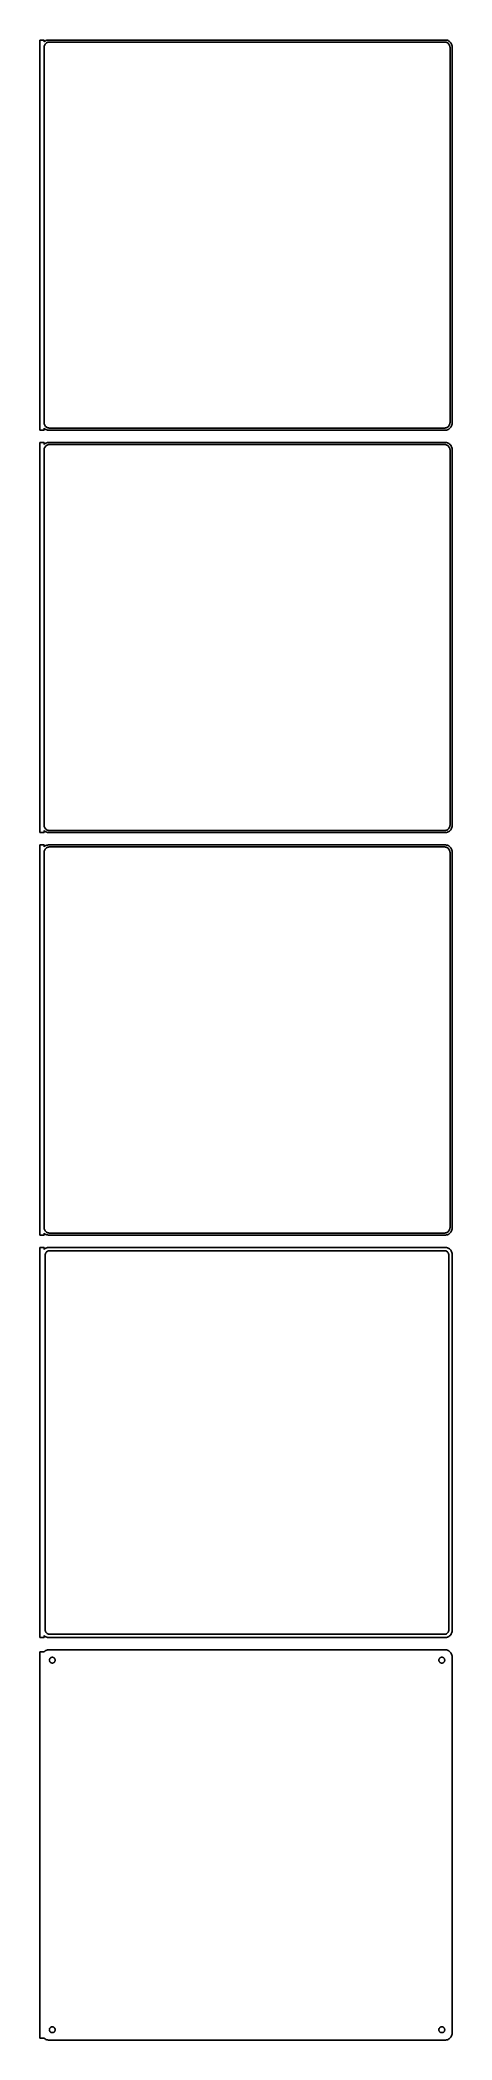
# Model space of a CAD drawing. Header units: metres. Extents: x -152 to 150, y 1328 to 2788.
import ezdxf

# ---------------------------------------------------------------- set-up
doc = ezdxf.new("R2010")
doc.units = ezdxf.units.M

msp = doc.modelspace()

# ---------------------------------------------------------------- linework, layer by layer
for p, q in [((-148.5, 2788.49), (-151.5, 2788.49)), ((-151.5, 2788.49), (-151.5, 2503.51)), ((-148.5, 2787.06), (-148.5, 2788.49)), ((-148.187, 2787.35), (-148.5, 2787.06)), ((-148.5, 2783), (-148.468, 2783.5)), ((-148.5, 2509), (-148.5, 2783)), ((-148.468, 2783.5), (-148.374, 2783.99)), ((-148.374, 2783.99), (-148.219, 2784.47)), ((-148.219, 2784.47), (-148.005, 2784.93)), ((-147.679, 2787.72), (-148.187, 2787.35)), ((-148.005, 2784.93), (-147.736, 2785.35)), ((-147.736, 2785.35), (-147.416, 2785.74)), ((-147.129, 2788.02), (-147.679, 2787.72)), ((-147.416, 2785.74), (-147.05, 2786.08)), ((-146.545, 2788.26), (-147.129, 2788.02)), ((-147.05, 2786.08), (-146.643, 2786.38)), ((-146.643, 2786.38), (-146.203, 2786.62)), ((-145.937, 2788.41), (-146.545, 2788.26)), ((-146.203, 2786.62), (-145.736, 2786.8)), ((-145.314, 2788.49), (-145.937, 2788.41)), ((-145.736, 2786.8), (-145.25, 2786.93)), ((145.314, 2788.49), (-145.314, 2788.49)), ((-145.25, 2786.93), (-144.751, 2786.99)), ((-144.751, 2786.99), (144.751, 2786.99)), ((144.751, 2786.99), (145.25, 2786.93)), ((145.25, 2786.93), (145.736, 2786.8)), ((145.937, 2788.41), (145.314, 2788.49)), ((145.736, 2786.8), (146.203, 2786.62)), ((146.545, 2788.26), (145.937, 2788.41)), ((146.203, 2786.62), (146.643, 2786.38)), ((147.129, 2788.02), (146.545, 2788.26)), ((146.643, 2786.38), (147.05, 2786.08)), ((147.05, 2786.08), (147.416, 2785.74)), ((147.679, 2787.72), (147.129, 2788.02)), ((147.416, 2785.74), (147.736, 2785.35)), ((148.187, 2787.35), (147.679, 2787.72)), ((147.736, 2785.35), (148.005, 2784.93)), ((148.005, 2784.93), (148.219, 2784.47)), ((148.645, 2786.92), (148.187, 2787.35)), ((148.219, 2784.47), (148.374, 2783.99)), ((148.374, 2783.99), (148.468, 2783.5)), ((148.468, 2783.5), (148.5, 2783)), ((148.5, 2783), (148.5, 2509)), ((149.045, 2786.44), (148.645, 2786.92)), ((149.382, 2785.91), (149.045, 2786.44)), ((149.649, 2785.34), (149.382, 2785.91)), ((149.843, 2784.74), (149.649, 2785.34)), ((149.961, 2784.13), (149.843, 2784.74)), ((150, 2783.5), (149.961, 2784.13)), ((150, 2508.5), (150, 2783.5)), ((-151.5, 2503.51), (-148.5, 2503.51)), ((-148.468, 2508.5), (-148.5, 2509)), ((-148.5, 2504.94), (-148.187, 2504.65)), ((-148.5, 2503.51), (-148.5, 2504.94)), ((-148.374, 2508.01), (-148.468, 2508.5)), ((-148.219, 2507.53), (-148.374, 2508.01)), ((-148.005, 2507.07), (-148.219, 2507.53)), ((-148.187, 2504.65), (-147.679, 2504.28)), ((-147.736, 2506.65), (-148.005, 2507.07)), ((-147.416, 2506.26), (-147.736, 2506.65)), ((-147.679, 2504.28), (-147.129, 2503.98)), ((-147.05, 2505.92), (-147.416, 2506.26)), ((-147.129, 2503.98), (-146.545, 2503.74)), ((-146.643, 2505.62), (-147.05, 2505.92)), ((-146.203, 2505.38), (-146.643, 2505.62)), ((-146.545, 2503.74), (-145.937, 2503.59)), ((-145.736, 2505.2), (-146.203, 2505.38)), ((-145.937, 2503.59), (-145.314, 2503.51)), ((-145.25, 2505.07), (-145.736, 2505.2)), ((-145.314, 2503.51), (145.314, 2503.51)), ((-144.751, 2505.01), (-145.25, 2505.07)), ((144.751, 2505.01), (-144.751, 2505.01)), ((145.25, 2505.07), (144.751, 2505.01)), ((145.736, 2505.2), (145.25, 2505.07)), ((145.314, 2503.51), (145.937, 2503.59)), ((146.203, 2505.38), (145.736, 2505.2)), ((145.937, 2503.59), (146.545, 2503.74)), ((146.643, 2505.62), (146.203, 2505.38)), ((146.545, 2503.74), (147.129, 2503.98)), ((147.05, 2505.92), (146.643, 2505.62)), ((147.416, 2506.26), (147.05, 2505.92)), ((147.129, 2503.98), (147.679, 2504.28)), ((147.736, 2506.65), (147.416, 2506.26)), ((147.679, 2504.28), (148.187, 2504.65)), ((148.005, 2507.07), (147.736, 2506.65)), ((148.219, 2507.53), (148.005, 2507.07)), ((148.187, 2504.65), (148.645, 2505.08)), ((148.374, 2508.01), (148.219, 2507.53)), ((148.468, 2508.5), (148.374, 2508.01)), ((148.5, 2509), (148.468, 2508.5)), ((148.645, 2505.08), (149.045, 2505.56)), ((149.045, 2505.56), (149.382, 2506.09)), ((149.382, 2506.09), (149.649, 2506.66)), ((149.649, 2506.66), (149.843, 2507.26)), ((149.843, 2507.26), (149.961, 2507.87)), ((149.961, 2507.87), (150, 2508.5)), ((-148.5, 2494.49), (-151.5, 2494.49)), ((-151.5, 2494.49), (-151.5, 2209.51)), ((-148.5, 2493.06), (-148.5, 2494.49)), ((-148.187, 2493.35), (-148.5, 2493.06)), ((-148.5, 2489), (-148.468, 2489.5)), ((-148.5, 2215), (-148.5, 2489)), ((-148.468, 2489.5), (-148.374, 2489.99)), ((-148.374, 2489.99), (-148.219, 2490.47)), ((-148.219, 2490.47), (-148.005, 2490.93)), ((-147.679, 2493.72), (-148.187, 2493.35)), ((-148.005, 2490.93), (-147.736, 2491.35)), ((-147.736, 2491.35), (-147.416, 2491.74)), ((-147.129, 2494.02), (-147.679, 2493.72)), ((-147.416, 2491.74), (-147.05, 2492.08)), ((-146.545, 2494.26), (-147.129, 2494.02)), ((-147.05, 2492.08), (-146.643, 2492.38)), ((-146.643, 2492.38), (-146.203, 2492.62)), ((-145.937, 2494.41), (-146.545, 2494.26)), ((-146.203, 2492.62), (-145.736, 2492.8)), ((-145.314, 2494.49), (-145.937, 2494.41)), ((-145.736, 2492.8), (-145.25, 2492.93)), ((145.314, 2494.49), (-145.314, 2494.49)), ((-145.25, 2492.93), (-144.751, 2492.99)), ((-144.751, 2492.99), (144.751, 2492.99)), ((144.751, 2492.99), (145.25, 2492.93)), ((145.25, 2492.93), (145.736, 2492.8)), ((145.937, 2494.41), (145.314, 2494.49)), ((145.736, 2492.8), (146.203, 2492.62)), ((146.545, 2494.26), (145.937, 2494.41)), ((146.203, 2492.62), (146.643, 2492.38)), ((147.129, 2494.02), (146.545, 2494.26)), ((146.643, 2492.38), (147.05, 2492.08)), ((147.05, 2492.08), (147.416, 2491.74)), ((147.679, 2493.72), (147.129, 2494.02)), ((147.416, 2491.74), (147.736, 2491.35)), ((148.187, 2493.35), (147.679, 2493.72)), ((147.736, 2491.35), (148.005, 2490.93)), ((148.005, 2490.93), (148.219, 2490.47)), ((148.645, 2492.92), (148.187, 2493.35)), ((148.219, 2490.47), (148.374, 2489.99)), ((148.374, 2489.99), (148.468, 2489.5)), ((148.468, 2489.5), (148.5, 2489)), ((148.5, 2489), (148.5, 2215)), ((149.045, 2492.44), (148.645, 2492.92)), ((149.382, 2491.91), (149.045, 2492.44)), ((149.649, 2491.34), (149.382, 2491.91)), ((149.843, 2490.74), (149.649, 2491.34)), ((149.961, 2490.13), (149.843, 2490.74)), ((150, 2489.5), (149.961, 2490.13)), ((150, 2214.5), (150, 2489.5)), ((-151.5, 2209.51), (-148.5, 2209.51)), ((-148.468, 2214.5), (-148.5, 2215)), ((-148.5, 2210.94), (-148.187, 2210.65)), ((-148.5, 2209.51), (-148.5, 2210.94)), ((-148.374, 2214.01), (-148.468, 2214.5)), ((-148.219, 2213.53), (-148.374, 2214.01)), ((-148.005, 2213.07), (-148.219, 2213.53)), ((-148.187, 2210.65), (-147.679, 2210.28)), ((-147.736, 2212.65), (-148.005, 2213.07)), ((-147.416, 2212.26), (-147.736, 2212.65)), ((-147.679, 2210.28), (-147.129, 2209.98)), ((-147.05, 2211.92), (-147.416, 2212.26)), ((-147.129, 2209.98), (-146.545, 2209.74)), ((-146.643, 2211.62), (-147.05, 2211.92)), ((-146.203, 2211.38), (-146.643, 2211.62)), ((-146.545, 2209.74), (-145.937, 2209.59)), ((-145.736, 2211.2), (-146.203, 2211.38)), ((-145.937, 2209.59), (-145.314, 2209.51)), ((-145.25, 2211.07), (-145.736, 2211.2)), ((-145.314, 2209.51), (145.314, 2209.51)), ((-144.751, 2211.01), (-145.25, 2211.07)), ((144.751, 2211.01), (-144.751, 2211.01)), ((145.25, 2211.07), (144.751, 2211.01)), ((145.736, 2211.2), (145.25, 2211.07)), ((145.314, 2209.51), (145.937, 2209.59)), ((146.203, 2211.38), (145.736, 2211.2)), ((145.937, 2209.59), (146.545, 2209.74)), ((146.643, 2211.62), (146.203, 2211.38)), ((146.545, 2209.74), (147.129, 2209.98)), ((147.05, 2211.92), (146.643, 2211.62)), ((147.416, 2212.26), (147.05, 2211.92)), ((147.129, 2209.98), (147.679, 2210.28)), ((147.736, 2212.65), (147.416, 2212.26)), ((147.679, 2210.28), (148.187, 2210.65)), ((148.005, 2213.07), (147.736, 2212.65)), ((148.219, 2213.53), (148.005, 2213.07)), ((148.187, 2210.65), (148.645, 2211.08)), ((148.374, 2214.01), (148.219, 2213.53)), ((148.468, 2214.5), (148.374, 2214.01)), ((148.5, 2215), (148.468, 2214.5)), ((148.645, 2211.08), (149.045, 2211.56)), ((149.045, 2211.56), (149.382, 2212.09)), ((149.382, 2212.09), (149.649, 2212.66)), ((149.649, 2212.66), (149.843, 2213.26)), ((149.843, 2213.26), (149.961, 2213.87)), ((149.961, 2213.87), (150, 2214.5)), ((-148.5, 2200.49), (-151.5, 2200.49)), ((-151.5, 2200.49), (-151.5, 1915.51)), ((-148.5, 2199.06), (-148.5, 2200.49)), ((-148.187, 2199.35), (-148.5, 2199.06)), ((-148.5, 2195), (-148.468, 2195.5)), ((-148.5, 1921), (-148.5, 2195)), ((-148.468, 2195.5), (-148.374, 2195.99)), ((-148.374, 2195.99), (-148.219, 2196.47)), ((-148.219, 2196.47), (-148.005, 2196.93)), ((-147.679, 2199.72), (-148.187, 2199.35)), ((-148.005, 2196.93), (-147.736, 2197.35)), ((-147.736, 2197.35), (-147.416, 2197.74)), ((-147.129, 2200.02), (-147.679, 2199.72)), ((-147.416, 2197.74), (-147.05, 2198.08)), ((-146.545, 2200.26), (-147.129, 2200.02)), ((-147.05, 2198.08), (-146.643, 2198.38)), ((-146.643, 2198.38), (-146.203, 2198.62)), ((-145.937, 2200.41), (-146.545, 2200.26)), ((-146.203, 2198.62), (-145.736, 2198.8)), ((-145.314, 2200.49), (-145.937, 2200.41)), ((-145.736, 2198.8), (-145.25, 2198.93)), ((145.314, 2200.49), (-145.314, 2200.49)), ((-145.25, 2198.93), (-144.751, 2198.99)), ((-144.751, 2198.99), (144.751, 2198.99)), ((144.751, 2198.99), (145.25, 2198.93)), ((145.25, 2198.93), (145.736, 2198.8)), ((145.937, 2200.41), (145.314, 2200.49)), ((145.736, 2198.8), (146.203, 2198.62)), ((146.545, 2200.26), (145.937, 2200.41)), ((146.203, 2198.62), (146.643, 2198.38)), ((147.129, 2200.02), (146.545, 2200.26)), ((146.643, 2198.38), (147.05, 2198.08)), ((147.05, 2198.08), (147.416, 2197.74)), ((147.679, 2199.72), (147.129, 2200.02)), ((147.416, 2197.74), (147.736, 2197.35)), ((148.187, 2199.35), (147.679, 2199.72)), ((147.736, 2197.35), (148.005, 2196.93)), ((148.005, 2196.93), (148.219, 2196.47)), ((148.645, 2198.92), (148.187, 2199.35)), ((148.219, 2196.47), (148.374, 2195.99)), ((148.374, 2195.99), (148.468, 2195.5)), ((148.468, 2195.5), (148.5, 2195)), ((148.5, 2195), (148.5, 1921)), ((149.045, 2198.44), (148.645, 2198.92)), ((149.382, 2197.91), (149.045, 2198.44)), ((149.649, 2197.34), (149.382, 2197.91)), ((149.843, 2196.74), (149.649, 2197.34)), ((149.961, 2196.13), (149.843, 2196.74)), ((150, 2195.5), (149.961, 2196.13)), ((150, 1920.5), (150, 2195.5)), ((-151.5, 1915.51), (-148.5, 1915.51)), ((-148.468, 1920.5), (-148.5, 1921)), ((-148.5, 1916.94), (-148.187, 1916.65)), ((-148.5, 1915.51), (-148.5, 1916.94)), ((-148.374, 1920.01), (-148.468, 1920.5)), ((-148.219, 1919.53), (-148.374, 1920.01)), ((-148.005, 1919.07), (-148.219, 1919.53)), ((-148.187, 1916.65), (-147.679, 1916.28)), ((-147.736, 1918.65), (-148.005, 1919.07)), ((-147.416, 1918.26), (-147.736, 1918.65)), ((-147.679, 1916.28), (-147.129, 1915.98)), ((-147.05, 1917.92), (-147.416, 1918.26)), ((-147.129, 1915.98), (-146.545, 1915.74)), ((-146.643, 1917.62), (-147.05, 1917.92)), ((-146.203, 1917.38), (-146.643, 1917.62)), ((-146.545, 1915.74), (-145.937, 1915.59)), ((-145.736, 1917.2), (-146.203, 1917.38)), ((-145.937, 1915.59), (-145.314, 1915.51)), ((-145.25, 1917.07), (-145.736, 1917.2)), ((-145.314, 1915.51), (145.314, 1915.51)), ((-144.751, 1917.01), (-145.25, 1917.07)), ((144.751, 1917.01), (-144.751, 1917.01)), ((145.25, 1917.07), (144.751, 1917.01)), ((145.736, 1917.2), (145.25, 1917.07)), ((145.314, 1915.51), (145.937, 1915.59)), ((146.203, 1917.38), (145.736, 1917.2)), ((145.937, 1915.59), (146.545, 1915.74)), ((146.643, 1917.62), (146.203, 1917.38)), ((146.545, 1915.74), (147.129, 1915.98)), ((147.05, 1917.92), (146.643, 1917.62)), ((147.416, 1918.26), (147.05, 1917.92)), ((147.129, 1915.98), (147.679, 1916.28)), ((147.736, 1918.65), (147.416, 1918.26)), ((147.679, 1916.28), (148.187, 1916.65)), ((148.005, 1919.07), (147.736, 1918.65)), ((148.219, 1919.53), (148.005, 1919.07)), ((148.187, 1916.65), (148.645, 1917.08)), ((148.374, 1920.01), (148.219, 1919.53)), ((148.468, 1920.5), (148.374, 1920.01)), ((148.5, 1921), (148.468, 1920.5)), ((148.645, 1917.08), (149.045, 1917.56)), ((149.045, 1917.56), (149.382, 1918.09)), ((149.382, 1918.09), (149.649, 1918.66)), ((149.649, 1918.66), (149.843, 1919.26)), ((149.843, 1919.26), (149.961, 1919.87)), ((149.961, 1919.87), (150, 1920.5)), ((-148.5, 1906.48), (-151.5, 1906.48)), ((-151.5, 1906.48), (-151.5, 1621.52)), ((-148.5, 1905.06), (-148.5, 1906.48)), ((-148.187, 1905.35), (-148.5, 1905.06)), ((-147.679, 1905.72), (-148.187, 1905.35)), ((-147.129, 1906.02), (-147.679, 1905.72)), ((-147.613, 1901), (-147.588, 1901.39)), ((-147.613, 1627), (-147.613, 1901)), ((-147.588, 1901.39), (-147.515, 1901.77)), ((-147.515, 1901.77), (-147.394, 1902.15)), ((-147.394, 1902.15), (-147.228, 1902.5)), ((-147.228, 1902.5), (-147.018, 1902.83)), ((-146.545, 1906.26), (-147.129, 1906.02)), ((-147.018, 1902.83), (-146.769, 1903.13)), ((-146.769, 1903.13), (-146.484, 1903.4)), ((-145.937, 1906.41), (-146.545, 1906.26)), ((-146.484, 1903.4), (-146.168, 1903.63)), ((-146.168, 1903.63), (-145.825, 1903.82)), ((-145.314, 1906.49), (-145.937, 1906.41)), ((-145.825, 1903.82), (-145.462, 1903.96)), ((-145.462, 1903.96), (-145.083, 1904.06)), ((145.314, 1906.49), (-145.314, 1906.49)), ((-145.083, 1904.06), (-144.695, 1904.11)), ((-144.695, 1904.11), (144.695, 1904.11)), ((144.695, 1904.11), (145.083, 1904.06)), ((145.083, 1904.06), (145.462, 1903.96)), ((145.937, 1906.41), (145.314, 1906.49)), ((145.462, 1903.96), (145.825, 1903.82)), ((145.825, 1903.82), (146.168, 1903.63)), ((146.545, 1906.26), (145.937, 1906.41)), ((146.168, 1903.63), (146.484, 1903.4)), ((146.484, 1903.4), (146.769, 1903.13)), ((147.129, 1906.02), (146.545, 1906.26)), ((146.769, 1903.13), (147.018, 1902.83)), ((147.018, 1902.83), (147.228, 1902.5)), ((147.679, 1905.72), (147.129, 1906.02)), ((147.228, 1902.5), (147.394, 1902.15)), ((147.394, 1902.15), (147.515, 1901.77)), ((147.515, 1901.77), (147.588, 1901.39)), ((147.588, 1901.39), (147.613, 1901)), ((147.613, 1901), (147.613, 1627)), ((148.187, 1905.35), (147.679, 1905.72)), ((148.645, 1904.92), (148.187, 1905.35)), ((149.045, 1904.44), (148.645, 1904.92)), ((149.382, 1903.91), (149.045, 1904.44)), ((149.649, 1903.34), (149.382, 1903.91)), ((149.843, 1902.74), (149.649, 1903.34)), ((149.961, 1902.13), (149.843, 1902.74)), ((150, 1901.5), (149.961, 1902.13)), ((150, 1626.5), (150, 1901.5)), ((-148.5, 1621.52), (-148.5, 1622.94)), ((-148.5, 1622.94), (-148.187, 1622.65)), ((-148.187, 1622.65), (-147.679, 1622.28)), ((-147.679, 1622.28), (-147.129, 1621.98)), ((-147.588, 1626.61), (-147.613, 1627)), ((-147.515, 1626.23), (-147.588, 1626.61)), ((-147.394, 1625.85), (-147.515, 1626.23)), ((-147.228, 1625.5), (-147.394, 1625.85)), ((-147.018, 1625.17), (-147.228, 1625.5)), ((-147.129, 1621.98), (-146.545, 1621.74)), ((-146.769, 1624.87), (-147.018, 1625.17)), ((-146.484, 1624.6), (-146.769, 1624.87)), ((-146.545, 1621.74), (-145.937, 1621.59)), ((-146.168, 1624.37), (-146.484, 1624.6)), ((-145.825, 1624.18), (-146.168, 1624.37)), ((-145.462, 1624.04), (-145.825, 1624.18)), ((-145.083, 1623.94), (-145.462, 1624.04)), ((-144.695, 1623.89), (-145.083, 1623.94)), ((144.695, 1623.89), (-144.695, 1623.89)), ((145.083, 1623.94), (144.695, 1623.89)), ((145.462, 1624.04), (145.083, 1623.94)), ((145.825, 1624.18), (145.462, 1624.04)), ((146.168, 1624.37), (145.825, 1624.18)), ((145.937, 1621.59), (146.545, 1621.74)), ((146.484, 1624.6), (146.168, 1624.37)), ((146.769, 1624.87), (146.484, 1624.6)), ((146.545, 1621.74), (147.129, 1621.98)), ((147.018, 1625.17), (146.769, 1624.87)), ((147.228, 1625.5), (147.018, 1625.17)), ((147.129, 1621.98), (147.679, 1622.28)), ((147.394, 1625.85), (147.228, 1625.5)), ((147.515, 1626.23), (147.394, 1625.85)), ((147.588, 1626.61), (147.515, 1626.23)), ((147.613, 1627), (147.588, 1626.61)), ((147.679, 1622.28), (148.187, 1622.65)), ((148.187, 1622.65), (148.645, 1623.08)), ((148.645, 1623.08), (149.045, 1623.56)), ((149.045, 1623.56), (149.382, 1624.09)), ((149.382, 1624.09), (149.649, 1624.66)), ((149.649, 1624.66), (149.843, 1625.26)), ((149.843, 1625.26), (149.961, 1625.87)), ((149.961, 1625.87), (150, 1626.5)), ((-151.5, 1621.52), (-148.5, 1621.52)), ((-148.5, 1611.15), (-151.5, 1611.15)), ((-151.5, 1611.15), (-151.5, 1328.85)), ((-148.187, 1611.35), (-148.5, 1611.06)), ((-148.5, 1611.06), (-148.5, 1611.15)), ((-147.679, 1611.72), (-148.187, 1611.35)), ((-147.129, 1612.02), (-147.679, 1611.72)), ((-146.545, 1612.26), (-147.129, 1612.02)), ((-145.937, 1612.41), (-146.545, 1612.26)), ((-145.937, 1621.59), (-145.314, 1621.51)), ((-145.314, 1612.49), (-145.937, 1612.41)), ((-145.314, 1621.51), (145.314, 1621.51)), ((145.314, 1612.49), (-145.314, 1612.49)), ((-143.16, 1607.03), (-142.9, 1607.1)), ((-142.9, 1607.1), (-142.634, 1607.13)), ((-142.634, 1607.13), (-142.366, 1607.13)), ((-142.366, 1607.13), (-142.1, 1607.1)), ((-142.1, 1607.1), (-141.84, 1607.03)), ((141.84, 1607.03), (142.1, 1607.1)), ((142.1, 1607.1), (142.366, 1607.13)), ((142.366, 1607.13), (142.634, 1607.13)), ((142.634, 1607.13), (142.9, 1607.1)), ((142.9, 1607.1), (143.16, 1607.03)), ((145.314, 1621.51), (145.937, 1621.59)), ((145.937, 1612.41), (145.314, 1612.49)), ((146.545, 1612.26), (145.937, 1612.41)), ((147.129, 1612.02), (146.545, 1612.26)), ((147.679, 1611.72), (147.129, 1612.02)), ((148.187, 1611.35), (147.679, 1611.72)), ((148.645, 1610.92), (148.187, 1611.35)), ((149.045, 1610.44), (148.645, 1610.92)), ((149.382, 1609.91), (149.045, 1610.44)), ((149.649, 1609.34), (149.382, 1609.91)), ((149.843, 1608.74), (149.649, 1609.34)), ((149.961, 1608.13), (149.843, 1608.74)), ((150, 1607.5), (149.961, 1608.13)), ((150, 1332.5), (150, 1607.5)), ((-144.635, 1605), (-144.618, 1605.27)), ((-144.618, 1604.73), (-144.635, 1605)), ((-144.618, 1605.27), (-144.568, 1605.53)), ((-144.568, 1604.47), (-144.618, 1604.73)), ((-144.568, 1605.53), (-144.485, 1605.79)), ((-144.485, 1604.21), (-144.568, 1604.47)), ((-144.485, 1605.79), (-144.371, 1606.03)), ((-144.371, 1603.97), (-144.485, 1604.21)), ((-144.371, 1606.03), (-144.227, 1606.26)), ((-144.227, 1603.74), (-144.371, 1603.97)), ((-144.227, 1606.26), (-144.057, 1606.46)), ((-144.057, 1603.54), (-144.227, 1603.74)), ((-144.057, 1606.46), (-143.861, 1606.65)), ((-143.861, 1603.35), (-144.057, 1603.54)), ((-143.861, 1606.65), (-143.644, 1606.8)), ((-143.644, 1603.2), (-143.861, 1603.35)), ((-143.644, 1606.8), (-143.409, 1606.93)), ((-143.409, 1603.07), (-143.644, 1603.2)), ((-143.409, 1606.93), (-143.16, 1607.03)), ((-143.16, 1602.97), (-143.409, 1603.07)), ((-142.9, 1602.9), (-143.16, 1602.97)), ((-142.634, 1602.87), (-142.9, 1602.9)), ((-142.366, 1602.87), (-142.634, 1602.87)), ((-142.1, 1602.9), (-142.366, 1602.87)), ((-141.84, 1602.97), (-142.1, 1602.9)), ((-141.84, 1607.03), (-141.591, 1606.93)), ((-141.591, 1603.07), (-141.84, 1602.97)), ((-141.591, 1606.93), (-141.356, 1606.8)), ((-141.356, 1603.2), (-141.591, 1603.07)), ((-141.356, 1606.8), (-141.139, 1606.65)), ((-141.139, 1603.35), (-141.356, 1603.2)), ((-141.139, 1606.65), (-140.943, 1606.46)), ((-140.943, 1603.54), (-141.139, 1603.35)), ((-140.943, 1606.46), (-140.773, 1606.26)), ((-140.773, 1603.74), (-140.943, 1603.54)), ((-140.773, 1606.26), (-140.629, 1606.03)), ((-140.629, 1603.97), (-140.773, 1603.74)), ((-140.629, 1606.03), (-140.515, 1605.79)), ((-140.515, 1604.21), (-140.629, 1603.97)), ((-140.515, 1605.79), (-140.432, 1605.53)), ((-140.432, 1604.47), (-140.515, 1604.21)), ((-140.432, 1605.53), (-140.382, 1605.27)), ((-140.382, 1604.73), (-140.432, 1604.47)), ((-140.382, 1605.27), (-140.365, 1605)), ((-140.365, 1605), (-140.382, 1604.73)), ((140.365, 1605), (140.382, 1605.27)), ((140.382, 1604.73), (140.365, 1605)), ((140.382, 1605.27), (140.432, 1605.53)), ((140.432, 1604.47), (140.382, 1604.73)), ((140.432, 1605.53), (140.515, 1605.79)), ((140.515, 1604.21), (140.432, 1604.47)), ((140.515, 1605.79), (140.629, 1606.03)), ((140.629, 1603.97), (140.515, 1604.21)), ((140.629, 1606.03), (140.773, 1606.26)), ((140.773, 1603.74), (140.629, 1603.97)), ((140.773, 1606.26), (140.943, 1606.46)), ((140.943, 1603.54), (140.773, 1603.74)), ((140.943, 1606.46), (141.139, 1606.65)), ((141.139, 1603.35), (140.943, 1603.54)), ((141.139, 1606.65), (141.356, 1606.8)), ((141.356, 1603.2), (141.139, 1603.35)), ((141.356, 1606.8), (141.591, 1606.93)), ((141.591, 1603.07), (141.356, 1603.2)), ((141.591, 1606.93), (141.84, 1607.03)), ((141.84, 1602.97), (141.591, 1603.07)), ((142.1, 1602.9), (141.84, 1602.97)), ((142.366, 1602.87), (142.1, 1602.9)), ((142.634, 1602.87), (142.366, 1602.87)), ((142.9, 1602.9), (142.634, 1602.87)), ((143.16, 1602.97), (142.9, 1602.9)), ((143.16, 1607.03), (143.409, 1606.93)), ((143.409, 1603.07), (143.16, 1602.97)), ((143.409, 1606.93), (143.644, 1606.8)), ((143.644, 1603.2), (143.409, 1603.07)), ((143.644, 1606.8), (143.861, 1606.65)), ((143.861, 1603.35), (143.644, 1603.2)), ((143.861, 1606.65), (144.057, 1606.46)), ((144.057, 1603.54), (143.861, 1603.35)), ((144.057, 1606.46), (144.227, 1606.26)), ((144.227, 1603.74), (144.057, 1603.54)), ((144.227, 1606.26), (144.371, 1606.03)), ((144.371, 1603.97), (144.227, 1603.74)), ((144.371, 1606.03), (144.485, 1605.79)), ((144.485, 1604.21), (144.371, 1603.97)), ((144.485, 1605.79), (144.568, 1605.53)), ((144.568, 1604.47), (144.485, 1604.21)), ((144.568, 1605.53), (144.618, 1605.27)), ((144.618, 1604.73), (144.568, 1604.47)), ((144.618, 1605.27), (144.635, 1605)), ((144.635, 1605), (144.618, 1604.73)), ((-144.635, 1335), (-144.618, 1335.27)), ((-144.618, 1334.73), (-144.635, 1335)), ((-144.618, 1335.27), (-144.568, 1335.53)), ((-144.568, 1334.47), (-144.618, 1334.73)), ((-144.568, 1335.53), (-144.485, 1335.79)), ((-144.485, 1334.21), (-144.568, 1334.47)), ((-144.485, 1335.79), (-144.371, 1336.03)), ((-144.371, 1333.97), (-144.485, 1334.21)), ((-144.371, 1336.03), (-144.227, 1336.26)), ((-144.227, 1333.74), (-144.371, 1333.97)), ((-144.227, 1336.26), (-144.057, 1336.46)), ((-144.057, 1333.54), (-144.227, 1333.74)), ((-144.057, 1336.46), (-143.861, 1336.65)), ((-143.861, 1333.35), (-144.057, 1333.54)), ((-143.861, 1336.65), (-143.644, 1336.8)), ((-143.644, 1333.2), (-143.861, 1333.35)), ((-143.644, 1336.8), (-143.409, 1336.93)), ((-143.409, 1333.07), (-143.644, 1333.2)), ((-143.409, 1336.93), (-143.16, 1337.03)), ((-143.16, 1332.97), (-143.409, 1333.07)), ((-143.16, 1337.03), (-142.9, 1337.1)), ((-142.9, 1332.9), (-143.16, 1332.97)), ((-142.9, 1337.1), (-142.634, 1337.13)), ((-142.634, 1332.87), (-142.9, 1332.9)), ((-142.634, 1337.13), (-142.366, 1337.13)), ((-142.366, 1332.87), (-142.634, 1332.87)), ((-142.366, 1337.13), (-142.1, 1337.1)), ((-142.1, 1332.9), (-142.366, 1332.87)), ((-142.1, 1337.1), (-141.84, 1337.03)), ((-141.84, 1332.97), (-142.1, 1332.9)), ((-141.84, 1337.03), (-141.591, 1336.93)), ((-141.591, 1333.07), (-141.84, 1332.97)), ((-141.591, 1336.93), (-141.356, 1336.8)), ((-141.356, 1333.2), (-141.591, 1333.07)), ((-141.356, 1336.8), (-141.139, 1336.65)), ((-141.139, 1333.35), (-141.356, 1333.2)), ((-141.139, 1336.65), (-140.943, 1336.46)), ((-140.943, 1333.54), (-141.139, 1333.35)), ((-140.943, 1336.46), (-140.773, 1336.26)), ((-140.773, 1333.74), (-140.943, 1333.54)), ((-140.773, 1336.26), (-140.629, 1336.03)), ((-140.629, 1333.97), (-140.773, 1333.74)), ((-140.629, 1336.03), (-140.515, 1335.79)), ((-140.515, 1334.21), (-140.629, 1333.97)), ((-140.515, 1335.79), (-140.432, 1335.53)), ((-140.432, 1334.47), (-140.515, 1334.21)), ((-140.432, 1335.53), (-140.382, 1335.27)), ((-140.382, 1334.73), (-140.432, 1334.47)), ((-140.382, 1335.27), (-140.365, 1335)), ((-140.365, 1335), (-140.382, 1334.73)), ((140.365, 1335), (140.382, 1335.27)), ((140.382, 1334.73), (140.365, 1335)), ((140.382, 1335.27), (140.432, 1335.53)), ((140.432, 1334.47), (140.382, 1334.73)), ((140.432, 1335.53), (140.515, 1335.79)), ((140.515, 1334.21), (140.432, 1334.47)), ((140.515, 1335.79), (140.629, 1336.03)), ((140.629, 1333.97), (140.515, 1334.21)), ((140.629, 1336.03), (140.773, 1336.26)), ((140.773, 1333.74), (140.629, 1333.97)), ((140.773, 1336.26), (140.943, 1336.46)), ((140.943, 1333.54), (140.773, 1333.74)), ((140.943, 1336.46), (141.139, 1336.65)), ((141.139, 1333.35), (140.943, 1333.54)), ((141.139, 1336.65), (141.356, 1336.8)), ((141.356, 1333.2), (141.139, 1333.35)), ((141.356, 1336.8), (141.591, 1336.93)), ((141.591, 1333.07), (141.356, 1333.2)), ((141.591, 1336.93), (141.84, 1337.03)), ((141.84, 1332.97), (141.591, 1333.07)), ((141.84, 1337.03), (142.1, 1337.1)), ((142.1, 1332.9), (141.84, 1332.97)), ((142.1, 1337.1), (142.366, 1337.13)), ((142.366, 1332.87), (142.1, 1332.9)), ((142.366, 1337.13), (142.634, 1337.13)), ((142.634, 1332.87), (142.366, 1332.87)), ((142.634, 1337.13), (142.9, 1337.1)), ((142.9, 1332.9), (142.634, 1332.87)), ((142.9, 1337.1), (143.16, 1337.03)), ((143.16, 1332.97), (142.9, 1332.9)), ((143.16, 1337.03), (143.409, 1336.93)), ((143.409, 1333.07), (143.16, 1332.97)), ((143.409, 1336.93), (143.644, 1336.8)), ((143.644, 1333.2), (143.409, 1333.07)), ((143.644, 1336.8), (143.861, 1336.65)), ((143.861, 1333.35), (143.644, 1333.2)), ((143.861, 1336.65), (144.057, 1336.46)), ((144.057, 1333.54), (143.861, 1333.35)), ((144.057, 1336.46), (144.227, 1336.26)), ((144.227, 1333.74), (144.057, 1333.54)), ((144.227, 1336.26), (144.371, 1336.03)), ((144.371, 1333.97), (144.227, 1333.74)), ((144.371, 1336.03), (144.485, 1335.79)), ((144.485, 1334.21), (144.371, 1333.97)), ((144.485, 1335.79), (144.568, 1335.53)), ((144.568, 1334.47), (144.485, 1334.21)), ((144.568, 1335.53), (144.618, 1335.27)), ((144.618, 1334.73), (144.568, 1334.47)), ((144.618, 1335.27), (144.635, 1335)), ((144.635, 1335), (144.618, 1334.73)), ((148.645, 1329.08), (149.045, 1329.56)), ((149.045, 1329.56), (149.382, 1330.09)), ((149.382, 1330.09), (149.649, 1330.66)), ((149.649, 1330.66), (149.843, 1331.26)), ((149.843, 1331.26), (149.961, 1331.87)), ((149.961, 1331.87), (150, 1332.5)), ((-151.5, 1328.85), (-148.5, 1328.85)), ((-148.5, 1328.85), (-148.5, 1328.94)), ((-148.5, 1328.94), (-148.187, 1328.65)), ((-148.187, 1328.65), (-147.679, 1328.28)), ((-147.679, 1328.28), (-147.129, 1327.98)), ((-147.129, 1327.98), (-146.545, 1327.74)), ((-146.545, 1327.74), (-145.937, 1327.59)), ((-145.937, 1327.59), (-145.314, 1327.51)), ((-145.314, 1327.51), (145.314, 1327.51)), ((145.314, 1327.51), (145.937, 1327.59)), ((145.937, 1327.59), (146.545, 1327.74)), ((146.545, 1327.74), (147.129, 1327.98)), ((147.129, 1327.98), (147.679, 1328.28)), ((147.679, 1328.28), (148.187, 1328.65)), ((148.187, 1328.65), (148.645, 1329.08))]:
    msp.add_line(p, q)

doc.saveas('drawing.dxf')
